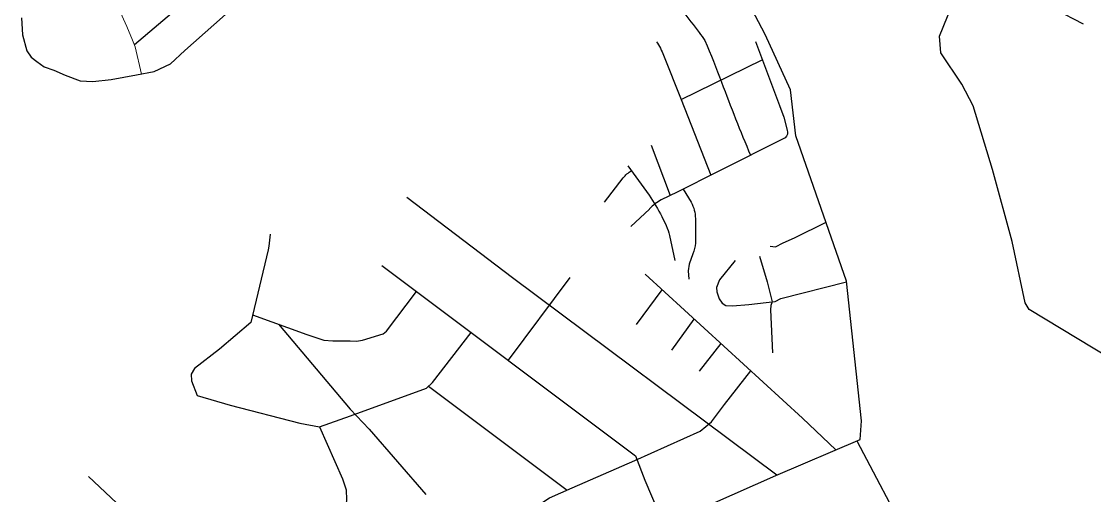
# Model space of a CAD drawing. Header units: metres. Extents: x 332831 to 339454, y 7370889 to 7374584.
# Drawn here: x 336102 to 337554, y 7372468 to 7373110 of the extents above; entities that cross this region are included whole.
import ezdxf

# ---------------------------------------------------------------- set-up
doc = ezdxf.new("R2010")
doc.units = ezdxf.units.M
for name, color, linetype, true_color in [('ESTRADA DA CAMA PATENTE - 13_12_20 -  PASTA ETAPA 01 - DJI_0018', 1, 'Continuous', 0xff0000), ('ESTRADA DO PONEY CLUB - 13_12_20 - PASTA ETAPA 01 - DJI_0020', 5, 'Continuous', 0x0000ff), ('ESTRADA DOS ALVARENGAS - 13_12_20 - PASTA ETAPA 01 - DJI_0022 - DJI_0023 - DJI_0024 - DJI_0025', 100, 'Continuous', 0x00ff3f), ('MCT - PASSAGEM JOSÉ MENDES DE SOUZA', 4, 'Continuous', 0x00ffff), ('MCT - RUA 5', 1, 'Continuous', 0xff0000), ('RUA A - 12_12_20 - PASTA ETAPA 01 - DJI_0001', 8, 'Continuous', 0x808080), ('RUA ANDRÉ FRANCO MONTORO - 12_12_20 - PASTA ETAPA 01 - DJI_0005', 2, 'Continuous', 0xffff00), ('RUA BICALHO - 12_12_20 - PASTA ETAPA 01 - DJI_0019', 6, 'Continuous', 0xff00ff), ('RUA C - 12_12_20 - PASTA ETAPA 01 - DJI_0004', 1, 'Continuous', 0xff0000), ('RUA CAMILA DE ALMEIDA BORGES - 12_12_20 - PASTA ETAPA 01 - DJI012', 6, 'Continuous', 0xff00ff), ('RUA D - 12_12_20 - PASTA ETAPA 01 - DJI_0002', 5, 'Continuous', 0x0000ff), ('RUA DOM OSCAR ROMERO - 12_12_20 - PASTA ETAPA 01 - DJI_0010', 3, 'Continuous', 0x00ff00), ('RUA DOS AFRICANOS - 12_12_20  - PASTA ETAPA 01 - DJI_0029', 5, 'Continuous', 0x0000ff), ('RUA DOS ALEMÃES - 12_12_20  - PASTA ETAPA 01 - DJI_0025', 6, 'Continuous', 0xff00ff), ('RUA DOS AMERICANOS - 12_!2_20 - PASTA ETAPA 01 - DJI_0030', 4, 'Continuous', 0x00ffff), ('RUA DOS BRASILEIROS - 12_!2_20 - PASTA ETAPA 01 - DJI_0027', 3, 'Continuous', 0x00ff00), ('RUA DOS ESPANHÓIS - 12_12_20 - PASTA ETAPA 01 - DJI_0023', 8, 'Continuous', 0x808080), ('RUA DOS FRANCESES - 12_12_20 - PASTA ETAPA 01 - DJI_0028', 1, 'Continuous', 0xff0000), ('RUA DOS ITALIANOS - 12_12_20 - PASTA ETAPA 01 - DJI_0024', 3, 'Continuous', 0x00ff00), ('RUA DOS JAPONESES - 12_!2_20 - PASTA ETAPA 01 - DJI_0026', 2, 'Continuous', 0xffff00), ('RUA DOS PORTUGUESES - 12_12_20 - PASTA ETAPA 01 - DJI_0022', 1, 'Continuous', 0xff0000), ('RUA IRMÃ DULCE - 12_12_20  - PASTA ETAPA 01 - DJI_0007', 4, 'Continuous', 0x00ffff), ('RUA JOAQUIM ROMÃO - 12_12_20  - PASTA ETAPA 01 - DJI_0020 - DJI_0021', 1, 'Continuous', 0xff0000), ('RUA LUANA CONCEIÇÃO - 12_12_20 - PASTA ETAPA 01 - DJI_0011', 3, 'Continuous', 0x00ff00), ('RUA LUIZ LUA GONZAGA - 12_12_20 - PASTA ETAPA 01 - DJI_0009', 2, 'Continuous', 0xffff00), ('RUA NOSSA SENHORA DE GUADALUPE - 11_12_20 - DJI_0046', 4, 'Continuous', 0x00ffff), ('RUA PADRE DAMIÃO CALIXTO TRAJANO - 12_12_20 - PASTA ETAPA 01 - DJI_0016', 2, 'Continuous', 0xffff00), ('RUA PROFESSOR FLORESTAN FERNANDES - 12_12_20 - PASTA ETAPA 01 - DJI_0008', 6, 'Continuous', 0xff00ff), ('RUA RITA MENDES DE OLIVEIRA - 12_12_20 - PASTA ETAPA 01 - DJI_0006', 1, 'Continuous', 0xff0000), ('RUA ROMA - 10_12_20 - PASTA ETAPA 01 - DJI_0030', 18, 'Continuous', 0x000000), ('RUA SANTA MARTINS - 11_12_20 - DJI_0043', 1, 'Continuous', 0xff0000)]:
    doc.layers.add(name, color=color, linetype=linetype, true_color=true_color)
doc.layers.add('RUA PAULO GUILHERME FALLETTI - 10_12_20 - ETAPA 03 - DJI_0003', color=18, linetype='Continuous', lineweight=13, true_color=0x000000)

msp = doc.modelspace()

# ---------------------------------------------------------------- linework, layer by layer
at = {"layer": 'ESTRADA DA CAMA PATENTE - 13_12_20 -  PASTA ETAPA 01 - DJI_0018', "color": 3, "linetype": 'Continuous', "true_color": 0x00ff00}
msp.add_lwpolyline([(337574.1, 7372654.4), (337465.7, 7372720), (337460, 7372729), (337442.6, 7372811.9), (337415.9, 7372909.5), (337389.9, 7372995.6), (337374.5, 7373024.9), (337346, 7373067.3), (337344.1, 7373089.8), (337372.5, 7373160.1), (337366.9, 7373193.9), (337348.1, 7373239), (337348.4, 7373269.4), (337360.4, 7373328.7), (337336.6, 7373508.3), (337311.9, 7373701.9)], dxfattribs=at)
at = {"layer": 'ESTRADA DO PONEY CLUB - 13_12_20 - PASTA ETAPA 01 - DJI_0020', "color": 3, "linetype": 'Continuous', "true_color": 0x00ff00}
msp.add_lwpolyline([(336862.7, 7372380.3), (337122.8, 7372495.4), (337237, 7372543.9), (337238.9, 7372569.2), (337218.4, 7372758.3), (337150, 7372955.1), (337142.5, 7373017.2), (337108.2, 7373092), (337032.9, 7373235.8), (336992.8, 7373305.7), (336965.3, 7373341.9), (336946.6, 7373355), (336930.8, 7373357.9), (336901.8, 7373356.9), (336847.8, 7373346.4), (336834.2, 7373345.6), (336827.9, 7373348.7), (336810.4, 7373373)], dxfattribs=at)
at = {"layer": 'ESTRADA DOS ALVARENGAS - 13_12_20 - PASTA ETAPA 01 - DJI_0022 - DJI_0023 - DJI_0024 - DJI_0025', "color": 3, "linetype": 'Continuous', "true_color": 0x00ff00}
msp.add_lwpolyline([(336101.7, 7373114.8), (336103.2, 7373091.6), (336109.2, 7373069.9), (336114.8, 7373061.6), (336122.7, 7373055.5), (336132.4, 7373048.6), (336145.4, 7373043.8), (336160.9, 7373037.1), (336181.3, 7373029.4), (336198.5, 7373028.7), (336222.9, 7373031.1), (336257.6, 7373037.5), (336281.3, 7373042), (336303.4, 7373052.4), (336322.7, 7373070.4), (336389.6, 7373129.6)], dxfattribs=at)
at = {"layer": 'MCT - PASSAGEM JOSÉ MENDES DE SOUZA', "color": 3, "linetype": 'Continuous', "true_color": 0x00ff00}
msp.add_lwpolyline([(337539.1, 7373106), (337500.6, 7373126.1), (337438.6, 7373154.1), (337413, 7373161.8), (337398.7, 7373162.5), (337371.1, 7373156.6)], dxfattribs=at)
at = {"layer": 'MCT - RUA 5', "color": 3, "linetype": 'Continuous', "true_color": 0x00ff00}
msp.add_lwpolyline([(336449.7, 7372699.9), (336546.8, 7372585.2), (336572.1, 7372557.9), (336649.1, 7372469.5)], dxfattribs=at)
at = {"layer": 'RUA A - 12_12_20 - PASTA ETAPA 01 - DJI_0001', "color": 3, "linetype": 'Continuous', "true_color": 0x00ff00}
msp.add_lwpolyline([(336945.8, 7372767.7), (337159, 7372572.9), (337204, 7372529.9)], dxfattribs=at)
at = {"layer": 'RUA ANDRÉ FRANCO MONTORO - 12_12_20 - PASTA ETAPA 01 - DJI_0005', "color": 3, "linetype": 'Continuous', "true_color": 0x00ff00}
msp.add_lwpolyline([(336623.2, 7372871.9), (336766.3, 7372763.3), (337124.2, 7372496)], dxfattribs=at)
at = {"layer": 'RUA BICALHO - 12_12_20 - PASTA ETAPA 01 - DJI_0019', "color": 3, "linetype": 'Continuous', "true_color": 0x00ff00}
msp.add_lwpolyline([(337115.1, 7372805.8), (337122.4, 7372804.7), (337132.8, 7372810), (337147.8, 7372817), (337190.7, 7372838)], dxfattribs=at)
at = {"layer": 'RUA C - 12_12_20 - PASTA ETAPA 01 - DJI_0004', "color": 3, "linetype": 'Continuous', "true_color": 0x00ff00}
msp.add_lwpolyline([(336934.1, 7372699.8), (336968.9, 7372746.6)], dxfattribs=at)
at = {"layer": 'RUA CAMILA DE ALMEIDA BORGES - 12_12_20 - PASTA ETAPA 01 - DJI012', "color": 3, "linetype": 'Continuous', "true_color": 0x00ff00}
msp.add_lwpolyline([(336505, 7372561.1), (336536.2, 7372490.9), (336541.2, 7372475.8), (336541.6, 7372462.5), (336540.1, 7372446.3), (336536.5, 7372440.8), (336530, 7372434.1)], dxfattribs=at)
at = {"layer": 'RUA D - 12_12_20 - PASTA ETAPA 01 - DJI_0002', "color": 3, "linetype": 'Continuous', "true_color": 0x00ff00}
for points in [[(336981.8, 7372665.1), (337012.2, 7372707)], [(337019.6, 7372636.6), (337048.6, 7372673.8)]]:
    msp.add_lwpolyline(points, dxfattribs=at)
at = {"layer": 'RUA DOM OSCAR ROMERO - 12_12_20 - PASTA ETAPA 01 - DJI_0010', "color": 3, "linetype": 'Continuous', "true_color": 0x00ff00}
msp.add_lwpolyline([(336414.5, 7372712.8), (336487.9, 7372686.1), (336510.8, 7372678.2), (336523, 7372677.5), (336546.6, 7372677.3), (336555, 7372677.2), (336563.5, 7372678.4), (336591.4, 7372687.2), (336595.6, 7372690.4), (336636.3, 7372744.4)], dxfattribs=at)
at = {"layer": 'RUA DOS AFRICANOS - 12_12_20  - PASTA ETAPA 01 - DJI_0029', "color": 3, "linetype": 'Continuous', "true_color": 0x00ff00}
for p, q in [((336997.2, 7372882.9), (337008.2, 7372865)), ((337013.8, 7372843), (337013.9, 7372809.8)), ((337010.5, 7372795.3), (337005.4, 7372781.4)), ((337005.4, 7372781.4), (337004.2, 7372772.3)), ((337004.2, 7372772.3), (337005, 7372761))]:
    msp.add_line(p, q, dxfattribs=at)
at = {"layer": 'RUA DOS AFRICANOS - 12_12_20  - PASTA ETAPA 01 - DJI_0029', "color": 3, "linetype": 'Continuous', "true_color": 0x00ff00, "extrusion": (0, 0, -1)}
for centre, radius, start, end in [((-336967.2, 7372842.9), 46.6, 151.6675, 179.8219), ((-336975.4, 7372811.2), 38.5, 182.0511, 204.3326)]:
    msp.add_arc(centre, radius, start, end, dxfattribs=at)
at = {"layer": 'RUA DOS ALEMÃES - 12_12_20  - PASTA ETAPA 01 - DJI_0025', "color": 3, "linetype": 'Continuous', "true_color": 0x00ff00}
for p, q in [((336970.7, 7373064), (336994.6, 7373004.2)), ((336994.6, 7373004.2), (337034.7, 7372901.7))]:
    msp.add_line(p, q, dxfattribs=at)
at = {"layer": 'RUA DOS ALEMÃES - 12_12_20  - PASTA ETAPA 01 - DJI_0025', "color": 3, "linetype": 'Continuous', "true_color": 0x00ff00, "extrusion": (0, 0, -1)}
msp.add_arc((-336896.6, 7373037.1), 78.9, 144.928, 160.0869, dxfattribs=at)
at = {"layer": 'RUA DOS AMERICANOS - 12_!2_20 - PASTA ETAPA 01 - DJI_0030', "color": 3, "linetype": 'Continuous', "true_color": 0x00ff00}
msp.add_lwpolyline([(336953.9, 7372942.3), (336979.9, 7372874.3)], dxfattribs=at)
at = {"layer": 'RUA DOS BRASILEIROS - 12_!2_20 - PASTA ETAPA 01 - DJI_0027', "color": 3, "linetype": 'Continuous', "true_color": 0x00ff00}
msp.add_line((336891, 7372865.1), (336916.3, 7372898.1), dxfattribs=at)
at = {"layer": 'RUA DOS BRASILEIROS - 12_!2_20 - PASTA ETAPA 01 - DJI_0027', "color": 3, "linetype": 'Continuous', "true_color": 0x00ff00, "extrusion": (0, 0, -1)}
msp.add_arc((-336947, 7372874.5), 38.7, 37.4769, 59.1673, dxfattribs=at)
at = {"layer": 'RUA DOS ESPANHÓIS - 12_12_20 - PASTA ETAPA 01 - DJI_0023', "color": 3, "linetype": 'Continuous', "true_color": 0x00ff00, "extrusion": (0, 0, -1)}
for centre, radius, start, end in [((-336480.4, 7372693.8), 671.5, 140.2217, 143.3189), ((-336730.4, 7372877.9), 360.9, 143.049, 145.1888), ((-336045.8, 7372657.8), 1069.5, 156.5174, 159.7727)]:
    msp.add_arc(centre, radius, start, end, dxfattribs=at)
at = {"layer": 'RUA DOS ESPANHÓIS - 12_12_20 - PASTA ETAPA 01 - DJI_0023', "color": 3, "linetype": 'Continuous', "true_color": 0x00ff00}
msp.add_arc((338925.6, 7373713), 1997.5, 200.0675, 203.1157, dxfattribs=at)
at = {"layer": 'RUA DOS FRANCESES - 12_12_20 - PASTA ETAPA 01 - DJI_0028', "color": 3, "linetype": 'Continuous', "true_color": 0x00ff00}
for p, q in [((336922.4, 7372914.3), (336951.1, 7372874.5)), ((336968.4, 7372845.7), (336974.3, 7372833.5)), ((336978.7, 7372820), (336986.1, 7372786.1))]:
    msp.add_line(p, q, dxfattribs=at)
at = {"layer": 'RUA DOS FRANCESES - 12_12_20 - PASTA ETAPA 01 - DJI_0028', "color": 3, "linetype": 'Continuous', "true_color": 0x00ff00, "extrusion": (0, 0, -1)}
for centre, radius, start, end in [((-336790.9, 7372758.8), 197.6, 144.1708, 153.9417), ((-336927.6, 7372810.8), 52, 154.1651, 169.7963)]:
    msp.add_arc(centre, radius, start, end, dxfattribs=at)
at = {"layer": 'RUA DOS ITALIANOS - 12_12_20 - PASTA ETAPA 01 - DJI_0024', "color": 3, "true_color": 0x00ff00}
for p, q in [((337095, 7373082.5), (337127.9, 7372995.9)), ((337127.9, 7372995.9), (337133.5, 7372980.4)), ((337133.5, 7372980.4), (337138.3, 7372962.8))]:
    msp.add_line(p, q, dxfattribs=at)
at = {"layer": 'RUA DOS ITALIANOS - 12_12_20 - PASTA ETAPA 01 - DJI_0024', "color": 3, "true_color": 0x00ff00, "extrusion": (0, 0, -1)}
msp.add_arc((-337128.9, 7372959.8), 9.86, 162.5602, 228.3318, dxfattribs=at)
at = {"layer": 'RUA DOS JAPONESES - 12_!2_20 - PASTA ETAPA 01 - DJI_0026', "color": 3, "linetype": 'Continuous', "true_color": 0x00ff00}
for p, q in [((337135.5, 7372952.4), (337044.6, 7372906.7)), ((337044.6, 7372906.7), (336989.3, 7372878.9)), ((336989.3, 7372878.9), (336967.7, 7372868.3)), ((336951.8, 7372855.9), (336926.3, 7372832.5))]:
    msp.add_line(p, q, dxfattribs=at)
msp.add_arc((336990.2, 7372822.8), 50.8, 116.2773, 139.1813, dxfattribs=at)
at = {"layer": 'RUA DOS PORTUGUESES - 12_12_20 - PASTA ETAPA 01 - DJI_0022', "color": 3, "linetype": 'Continuous', "true_color": 0x00ff00}
msp.add_lwpolyline([(336994.6, 7373004.1), (337104.3, 7373058.1)], dxfattribs=at)
at = {"layer": 'RUA IRMÃ DULCE - 12_12_20  - PASTA ETAPA 01 - DJI_0007', "color": 3, "linetype": 'Continuous', "true_color": 0x00ff00}
msp.add_lwpolyline([(336843.9, 7372763.4), (336760.5, 7372651.2)], dxfattribs=at)
at = {"layer": 'RUA JOAQUIM ROMÃO - 12_12_20  - PASTA ETAPA 01 - DJI_0020 - DJI_0021', "color": 3, "linetype": 'Continuous', "true_color": 0x00ff00}
msp.add_lwpolyline([(337100.5, 7372791.9), (337111.2, 7372757.6), (337117.6, 7372730.3), (337116.2, 7372725.2), (337115.3, 7372719.4), (337118.4, 7372661.2)], dxfattribs=at)
at = {"layer": 'RUA LUANA CONCEIÇÃO - 12_12_20 - PASTA ETAPA 01 - DJI_0011', "color": 3, "linetype": 'Continuous', "true_color": 0x00ff00}
msp.add_lwpolyline([(337067.5, 7372786.1), (337046.5, 7372760.1), (337042.5, 7372749.7), (337042.7, 7372743.9), (337046.1, 7372734.3), (337049.9, 7372728.6), (337055.1, 7372725.4), (337063.9, 7372724.8), (337086, 7372726.8), (337109.7, 7372729.2), (337121.8, 7372730.9), (337129.3, 7372734.8), (337218.5, 7372757.4)], dxfattribs=at)
at = {"layer": 'RUA LUIZ LUA GONZAGA - 12_12_20 - PASTA ETAPA 01 - DJI_0009', "color": 3, "linetype": 'Continuous', "true_color": 0x00ff00}
msp.add_lwpolyline([(336438.2, 7372821.8), (336436.4, 7372805.8), (336435.4, 7372800.5), (336412, 7372702.4), (336369.6, 7372666.2), (336335.7, 7372639.9), (336331.6, 7372632.6), (336331.7, 7372623.4), (336339.7, 7372603.3), (336384, 7372590.4), (336478.3, 7372566), (336505, 7372561.1), (336546.9, 7372575.8), (336650.1, 7372613.6), (336658.1, 7372621), (336710.6, 7372688.6)], dxfattribs=at)
at = {"layer": 'RUA NOSSA SENHORA DE GUADALUPE - 11_12_20 - DJI_0046', "color": 3, "linetype": 'Continuous', "true_color": 0x00ff00}
msp.add_lwpolyline([(336480.7, 7372222.8), (336534.6, 7372267.8), (336566.2, 7372294.8), (336601.1, 7372320.9), (336616.6, 7372331.9), (336647.5, 7372352.3), (336698.4, 7372385.9), (336771.8, 7372435.6), (336816.6, 7372464.8), (336846.9, 7372478.7), (336931.9, 7372515.4), (337020.2, 7372555.1), (337035.8, 7372567.9), (337053.4, 7372591.2), (337088.9, 7372636.9)], dxfattribs=at)
at = {"layer": 'RUA PADRE DAMIÃO CALIXTO TRAJANO - 12_12_20 - PASTA ETAPA 01 - DJI_0016', "color": 3, "linetype": 'Continuous', "true_color": 0x00ff00}
msp.add_lwpolyline([(336192.6, 7372494), (336551.7, 7372156)], dxfattribs=at)
at = {"layer": 'RUA PAULO GUILHERME FALLETTI - 10_12_20 - ETAPA 03 - DJI_0003', "color": 3, "linetype": 'Continuous', "true_color": 0x00ff00}
for p, q in [((336233.5, 7373126.8), (336244.3, 7373103)), ((336244.3, 7373103), (336251.9, 7373084.7)), ((336251.9, 7373084.7), (336255.4, 7373075.5)), ((336255.4, 7373075.5), (336264.1, 7373038.7))]:
    msp.add_line(p, q, dxfattribs=at)
at = {"layer": 'RUA PROFESSOR FLORESTAN FERNANDES - 12_12_20 - PASTA ETAPA 01 - DJI_0008', "color": 3, "linetype": 'Continuous', "true_color": 0x00ff00}
msp.add_lwpolyline([(336652.8, 7372616.1), (336840.1, 7372475.5)], dxfattribs=at)
at = {"layer": 'RUA RITA MENDES DE OLIVEIRA - 12_12_20 - PASTA ETAPA 01 - DJI_0006', "color": 3, "linetype": 'Continuous', "true_color": 0x00ff00}
msp.add_lwpolyline([(336589.5, 7372779.6), (336932.7, 7372522), (336945.5, 7372488.9), (336971.3, 7372428.4)], dxfattribs=at)
at = {"layer": 'RUA ROMA - 10_12_20 - PASTA ETAPA 01 - DJI_0030', "color": 3, "linetype": 'Continuous', "true_color": 0x00ff00}
msp.add_lwpolyline([(336319.6, 7373133.2), (336254.5, 7373078.2)], dxfattribs=at)
at = {"layer": 'RUA SANTA MARTINS - 11_12_20 - DJI_0043', "color": 3, "linetype": 'Continuous', "true_color": 0x00ff00}
msp.add_lwpolyline([(337232.6, 7372542), (337303, 7372407.8), (337330.1, 7372356.2), (337331.4, 7372348.2), (337330.6, 7372342), (337325.2, 7372336.2), (337317.5, 7372332.9), (337299.3, 7372332.8), (337270.9, 7372339.2)], dxfattribs=at)

doc.saveas('drawing.dxf')
